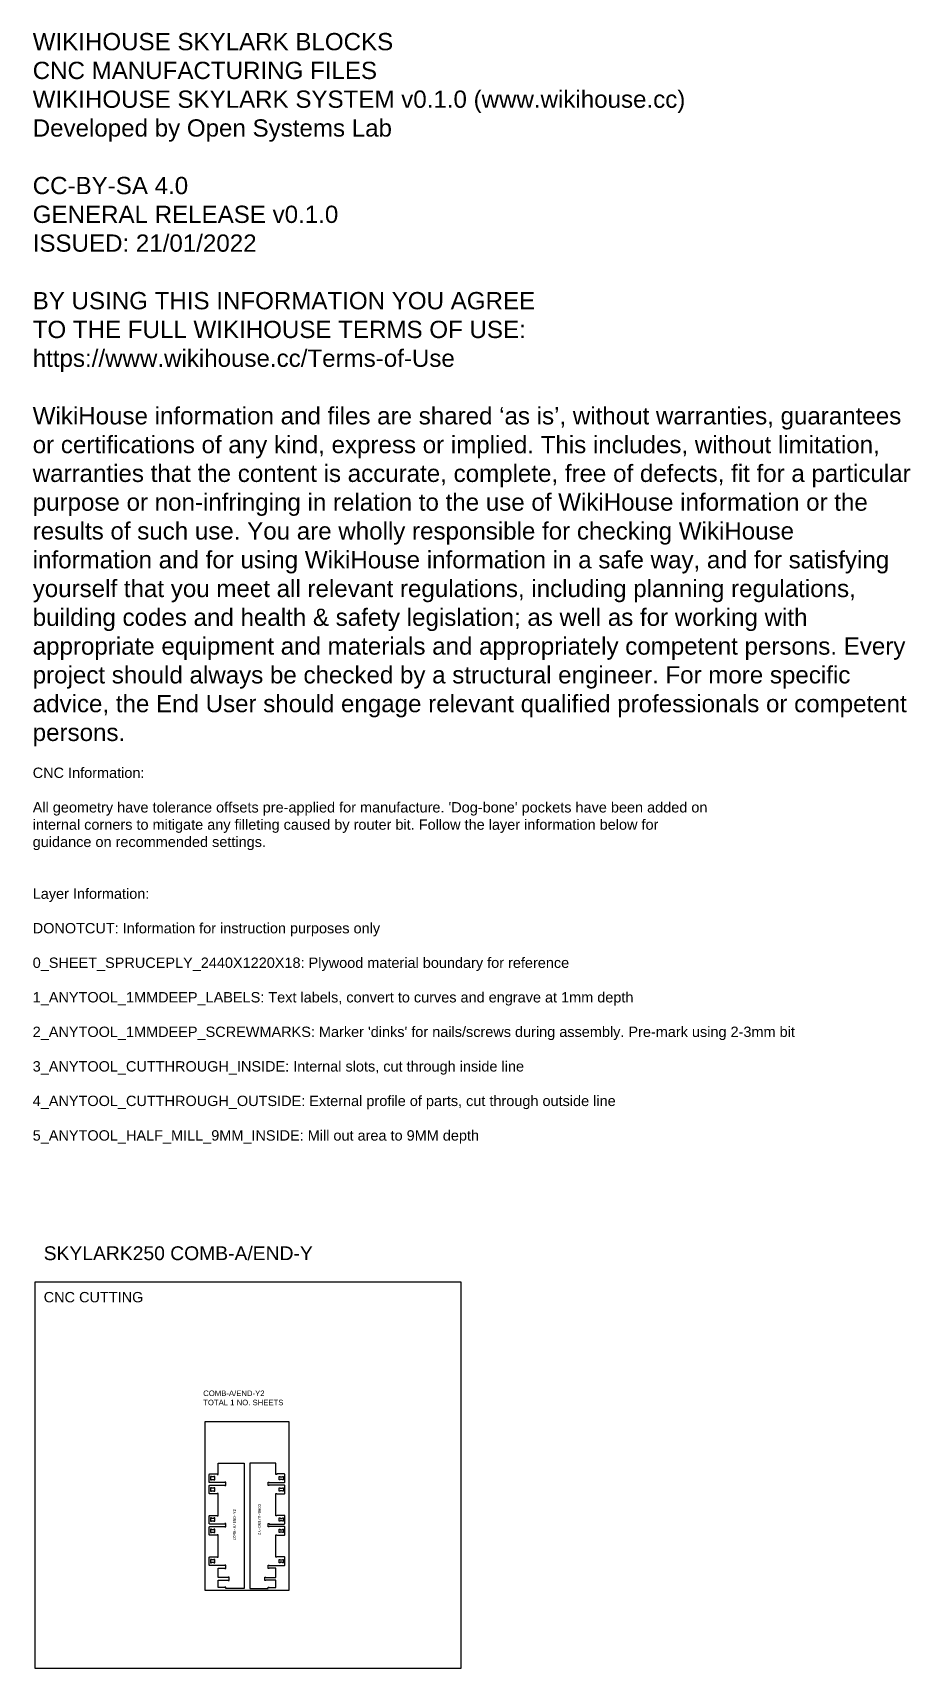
# Model space of a CAD drawing. Extents: x -30 to 12678, y 0 to 23683.
import ezdxf

# ---------------------------------------------------------------- set-up
doc = ezdxf.new("R2010")
doc.units = 0
for name, color, linetype in [('0_SHEET_SPRUCEPLY_2440X122', 1, 'CONTINUOUS'), ('1_ANYTOOL_1MMDEEP_LABELS_S', 2, 'CONTINUOUS'), ('3_ANYTOOL_CUTTHROUGH_INSID', 4, 'CONTINUOUS'), ('4_ANYTOOL_CUTTHROUGH_OUTSI', 5, 'CONTINUOUS'), ('DONOTCUT', 7, 'CONTINUOUS')]:
    doc.layers.add(name, color=color, linetype=linetype)
doc.styles.add('ARIAL_REGULAR', font='')
doc.styles.add('MONOTXT_REGULAR', font='')
doc.styles.get('ARIAL_REGULAR').set_extended_font_data('Arial')
doc.styles.get('MONOTXT_REGULAR').set_extended_font_data('Monotxt')

msp = doc.modelspace()

# ---------------------------------------------------------------- linework, layer by layer
at = {"layer": '0_SHEET_SPRUCEPLY_2440X122'}
msp.add_lwpolyline([(2463, 1130), (3683, 1130), (3683, 3570), (2463, 3570)], close=True, dxfattribs=at)
at = {"layer": '3_ANYTOOL_CUTTHROUGH_INSID'}
for points in [[(2558, 2729), (2558, 2735), (2594, 2735), (2594, 2729), (2606, 2729), (2606, 2777), (2594, 2777), (2594, 2771), (2558, 2771), (2558, 2777), (2546, 2777), (2546, 2729)], [(2546, 2565), (2558, 2565), (2558, 2571), (2594, 2571), (2594, 2565), (2606, 2565), (2606, 2613), (2594, 2613), (2594, 2607), (2558, 2607), (2558, 2613), (2546, 2613)], [(3589, 2729), (3589, 2735), (3553, 2735), (3553, 2729), (3541, 2729), (3541, 2777), (3553, 2777), (3553, 2771), (3589, 2771), (3589, 2777), (3601, 2777), (3601, 2729)], [(3601, 2565), (3589, 2565), (3589, 2571), (3553, 2571), (3553, 2565), (3541, 2565), (3541, 2613), (3553, 2613), (3553, 2607), (3589, 2607), (3589, 2613), (3601, 2613)], [(2558, 2129), (2558, 2135), (2594, 2135), (2594, 2129), (2606, 2129), (2606, 2177), (2594, 2177), (2594, 2171), (2558, 2171), (2558, 2177), (2546, 2177), (2546, 2129)], [(3589, 2129), (3589, 2135), (3553, 2135), (3553, 2129), (3541, 2129), (3541, 2177), (3553, 2177), (3553, 2171), (3589, 2171), (3589, 2177), (3601, 2177), (3601, 2129)], [(2594, 1971), (2594, 1965), (2606, 1965), (2606, 2013), (2594, 2013), (2594, 2007), (2558, 2007), (2558, 2013), (2546, 2013), (2546, 1965), (2558, 1965), (2558, 1971)], [(3553, 1971), (3553, 1965), (3541, 1965), (3541, 2013), (3553, 2013), (3553, 2007), (3589, 2007), (3589, 2013), (3601, 2013), (3601, 1965), (3589, 1965), (3589, 1971)], [(2558, 1535), (2594, 1535), (2594, 1529), (2606, 1529), (2606, 1577), (2594, 1577), (2594, 1571), (2558, 1571), (2558, 1577), (2546, 1577), (2546, 1529), (2558, 1529)], [(3589, 1535), (3553, 1535), (3553, 1529), (3541, 1529), (3541, 1577), (3553, 1577), (3553, 1571), (3589, 1571), (3589, 1577), (3601, 1577), (3601, 1529), (3589, 1529)]]:
    msp.add_lwpolyline(points, close=True, dxfattribs=at)
at = {"layer": '4_ANYTOOL_CUTTHROUGH_OUTSI'}
for points in [[(2536, 1927, -0.414214), (2524, 1939), (2524, 2041, -0.414214), (2536, 2052), (2753, 2052), (2753, 2046), (2766, 2046), (2766, 2095), (2753, 2095), (2753, 2089), (2536, 2089), (2536, 2089, -0.414214), (2524, 2101), (2524, 2203, -0.414214), (2536, 2214), (2641, 2214), (2641, 2208), (2654, 2208), (2654, 2533), (2641, 2533), (2641, 2527), (2536, 2527), (2536, 2527, -0.414214), (2524, 2539), (2524, 2641, -0.414214), (2536, 2652), (2753, 2652), (2753, 2646), (2766, 2646), (2766, 2695), (2753, 2695), (2753, 2689), (2536, 2689), (2536, 2689, -0.414214), (2524, 2701), (2524, 2803, -0.414214), (2536, 2814), (2641, 2814), (2641, 2808), (2654, 2808), (2654, 2970), (3033, 2970), (3033, 1153), (2766, 1153), (2766, 1177), (2753, 1177), (2753, 1171), (2654, 1171), (2654, 1277), (2800, 1277), (2800, 1271), (2813, 1271), (2813, 1320), (2800, 1320), (2800, 1314), (2654, 1314), (2654, 1452), (2753, 1452), (2753, 1446), (2766, 1446), (2766, 1495), (2753, 1495), (2753, 1489), (2536, 1489), (2536, 1489, -0.414214), (2524, 1501), (2524, 1603, -0.414214), (2536, 1614), (2641, 1614), (2641, 1608), (2654, 1608), (2654, 1933), (2641, 1933), (2641, 1927), (2536, 1927)], [(3611, 1927, 0.414214), (3622, 1939), (3622, 2041, 0.414214), (3611, 2052), (3393, 2052), (3393, 2046), (3380, 2046), (3380, 2095), (3393, 2095), (3393, 2089), (3611, 2089), (3611, 2089, 0.414214), (3622, 2101), (3622, 2203, 0.414214), (3611, 2214), (3505, 2214), (3505, 2208), (3492, 2208), (3492, 2533), (3505, 2533), (3505, 2527), (3611, 2527), (3611, 2527, 0.414214), (3622, 2539), (3622, 2641, 0.414214), (3611, 2652), (3393, 2652), (3393, 2646), (3380, 2646), (3380, 2695), (3393, 2695), (3393, 2689), (3611, 2689), (3611, 2689, 0.414214), (3622, 2701), (3622, 2803, 0.414214), (3611, 2814), (3505, 2814), (3505, 2808), (3492, 2808), (3492, 2970), (3113, 2970), (3113, 1153), (3380, 1153), (3380, 1177), (3393, 1177), (3393, 1171), (3492, 1171), (3492, 1277), (3346, 1277), (3346, 1271), (3333, 1271), (3333, 1320), (3346, 1320), (3346, 1314), (3492, 1314), (3492, 1452), (3393, 1452), (3393, 1446), (3380, 1446), (3380, 1495), (3393, 1495), (3393, 1489), (3611, 1489), (3611, 1489, 0.414214), (3622, 1501), (3622, 1603, 0.414214), (3611, 1614), (3505, 1614), (3505, 1608), (3492, 1608), (3492, 1933), (3505, 1933), (3505, 1927), (3611, 1927)]]:
    msp.add_lwpolyline(points, format="xyb", close=True, dxfattribs=at)
at = {"layer": 'DONOTCUT'}
msp.add_lwpolyline([(0, 0), (6173, 0), (6173, 5593), (0, 5593)], close=True, dxfattribs=at)

# ---------------------------------------------------------------- texts
at = {"layer": '1_ANYTOOL_1MMDEEP_LABELS_S', "char_height": 40, "width": 1113.08, "attachment_point": 1, "style": 'MONOTXT_REGULAR'}
for insert, rotation in [((3273, 2380, 0), 270), ((2872, 1855, 0), 90)]:
    msp.add_mtext('COMB-A/END-Y2', dxfattribs=dict(at, insert=insert, rotation=rotation))
at = {"layer": 'DONOTCUT', "attachment_point": 1, "style": 'ARIAL_REGULAR'}
for s, insert, char_height, width in [('{\\fArial;WIKIHOUSE SKYLARK BLOCKS}\\P{\\fArial;CNC MANUFACTURING FILES}\\P{\\fArial;WIKIHOUSE SKYLARK SYSTEM v0.1.0 (www.wikihouse.cc)}\\P{\\fArial;Developed by Open Systems Lab}\\P\\P{\\fArial;CC-BY-SA 4.0}\\P{\\fArial;GENERAL RELEASE v0.1.0}\\P{\\fArial;ISSUED: 21/01/2022}\\P\\P{\\fArial;BY USING THIS INFORMATION YOU AGREE }\\P{\\fArial;TO THE FULL WIKIHOUSE TERMS OF USE:}\\P{\\fArial;https://www.wikihouse.cc/Terms-of-Use}\\P\\P{\\fArial;WikiHouse information and files are shared }{\\fArial;‘as is}{\\fArial;’, without warranties, guarantees }\\P{\\fArial;or certifications of any kind, express or implied. This includes, without limitation, }\\P{\\fArial;warranties that the content is accurate, complete, free of defects, fit for a particular }\\P{\\fArial;purpose or non-infringing in relation to the use of WikiHouse information or the }\\P{\\fArial;results of such use. You are wholly responsible for checking WikiHouse }\\P{\\fArial;information and for using WikiHouse information in a safe way, and for satisfying }\\P{\\fArial;yourself that you meet all relevant regulations, including planning regulations, }\\P{\\fArial;building codes and health & safety legislation; as well as for working with }\\P{\\fArial;appropriate equipment and materials and appropriately competent persons. Every }\\P{\\fArial;project should always be checked by a structural engineer. For more specific }\\P{\\fArial;advice, the End User should engage relevant qualified professionals or competent }\\P{\\fArial;persons.}\\P', (-30, 23679), 250, 12895.38), ("{\\fArial;CNC Information:}\\P\\P{\\fArial;All geometry have tolerance offsets pre-applied for manufacture. 'Dog-bone' pockets have been added on}\\P{\\fArial;internal corners to mitigate any filleting caused by router bit. Follow the layer information below for}\\P{\\fArial;guidance on recommended settings.}\\P\\P\\P{\\fArial;Layer Information:}\\P\\P{\\fArial;DONOTCUT: Information for instruction purposes only}\\P\\P{\\fArial;0_SHEET_SPRUCEPLY_2440X1220X18: Plywood material boundary for reference}\\P\\P{\\fArial;1_ANYTOOL_1MMDEEP_LABELS: Text labels, convert to curves and engrave at 1mm depth}\\P\\P{\\fArial;2_ANYTOOL_1MMDEEP_SCREWMARKS: Marker 'dinks' for nails/screws during assembly. Pre-mark using 2-3mm bit}\\P\\P{\\fArial;3_ANYTOOL_CUTTHROUGH_INSIDE: Internal slots, cut through inside line}\\P\\P{\\fArial;4_ANYTOOL_CUTTHROUGH_OUTSIDE: External profile of parts, cut through outside line}\\P\\P{\\fArial;5_ANYTOOL_HALF_MILL_9MM_INSIDE: Mill out area to 9MM depth}", (-30, 13042), 150, 22265.22), ('SKYLARK250 COMB-A/END-Y', (129, 6110, 0), 200, 8158.7), ('CNC CUTTING', (129, 5449, 0), 150, 3150), ('{\\fArial;COMB-A/END-Y2}\\P{\\fArial;TOTAL 1 NO. SHEETS}', (2439, 4022), 80, 2460.87)]:
    msp.add_mtext(s, dxfattribs=dict(at, insert=insert, char_height=char_height, width=width))

doc.saveas('drawing.dxf')
